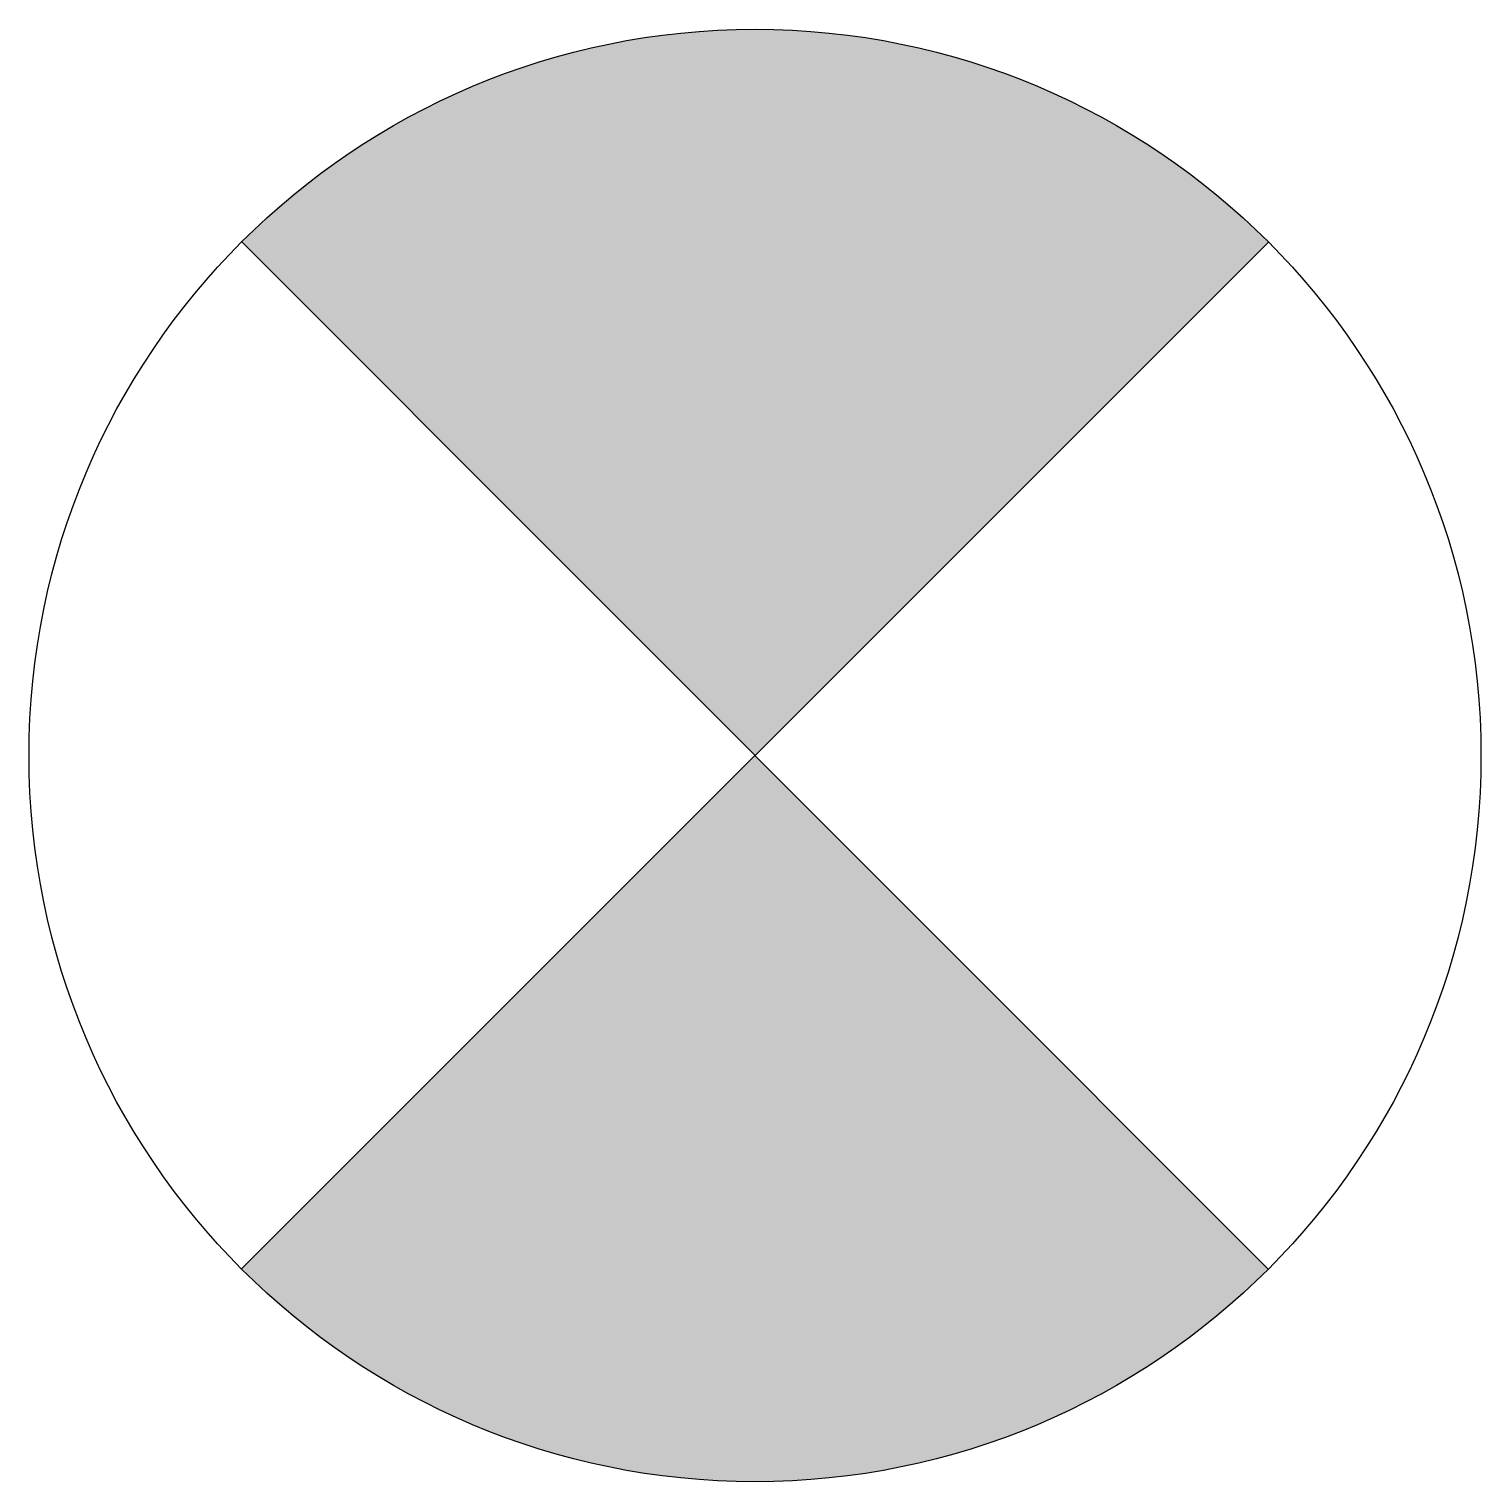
# Model space of a CAD drawing. Extents: x -1 to 1, y -1 to 1.
import ezdxf

# ---------------------------------------------------------------- set-up
doc = ezdxf.new("R2010")
doc.units = 0
doc.header["$LTSCALE"] = 0.01
doc.header["$MEASUREMENT"] = 0
doc.layers.get('0').update_dxf_attribs({"lineweight": 20})

msp = doc.modelspace()

# ---------------------------------------------------------------- hatches: boundary and pattern name
at = {"linetype": 'ByBlock', "lineweight": -2}
h = msp.add_hatch(color=0, dxfattribs=at)
edge = h.paths.add_edge_path()
edge.add_arc((0, 0), 0.997, 224.9716, 269.9715)
edge.add_arc((0, 0), 0.997, 269.9715, 314.9715)
edge.add_line((0.7046, -0.7053), (0, 0))
edge.add_line((0, 0), (-0.7053, -0.7046))
edge = h.paths.add_edge_path()
edge.add_line((-0.7046, 0.7053), (0, 0))
edge.add_line((0, 0), (0.7053, 0.7046))
edge.add_arc((0, 0), 0.997, 44.9715, 89.9715)
edge.add_arc((0, 0), 0.997, 89.9715, 134.9716)

# ---------------------------------------------------------------- linework, layer by layer
at = {"color": 0, "linetype": 'ByBlock', "lineweight": -2}
for p, q in [((0.7053, 0.7046), (-0.7053, -0.7046)), ((0.7046, -0.7053), (-0.7046, 0.7053))]:
    msp.add_line(p, q, dxfattribs=at)
msp.add_circle((0, 0), 0.997, dxfattribs=at)

doc.saveas('drawing.dxf')
